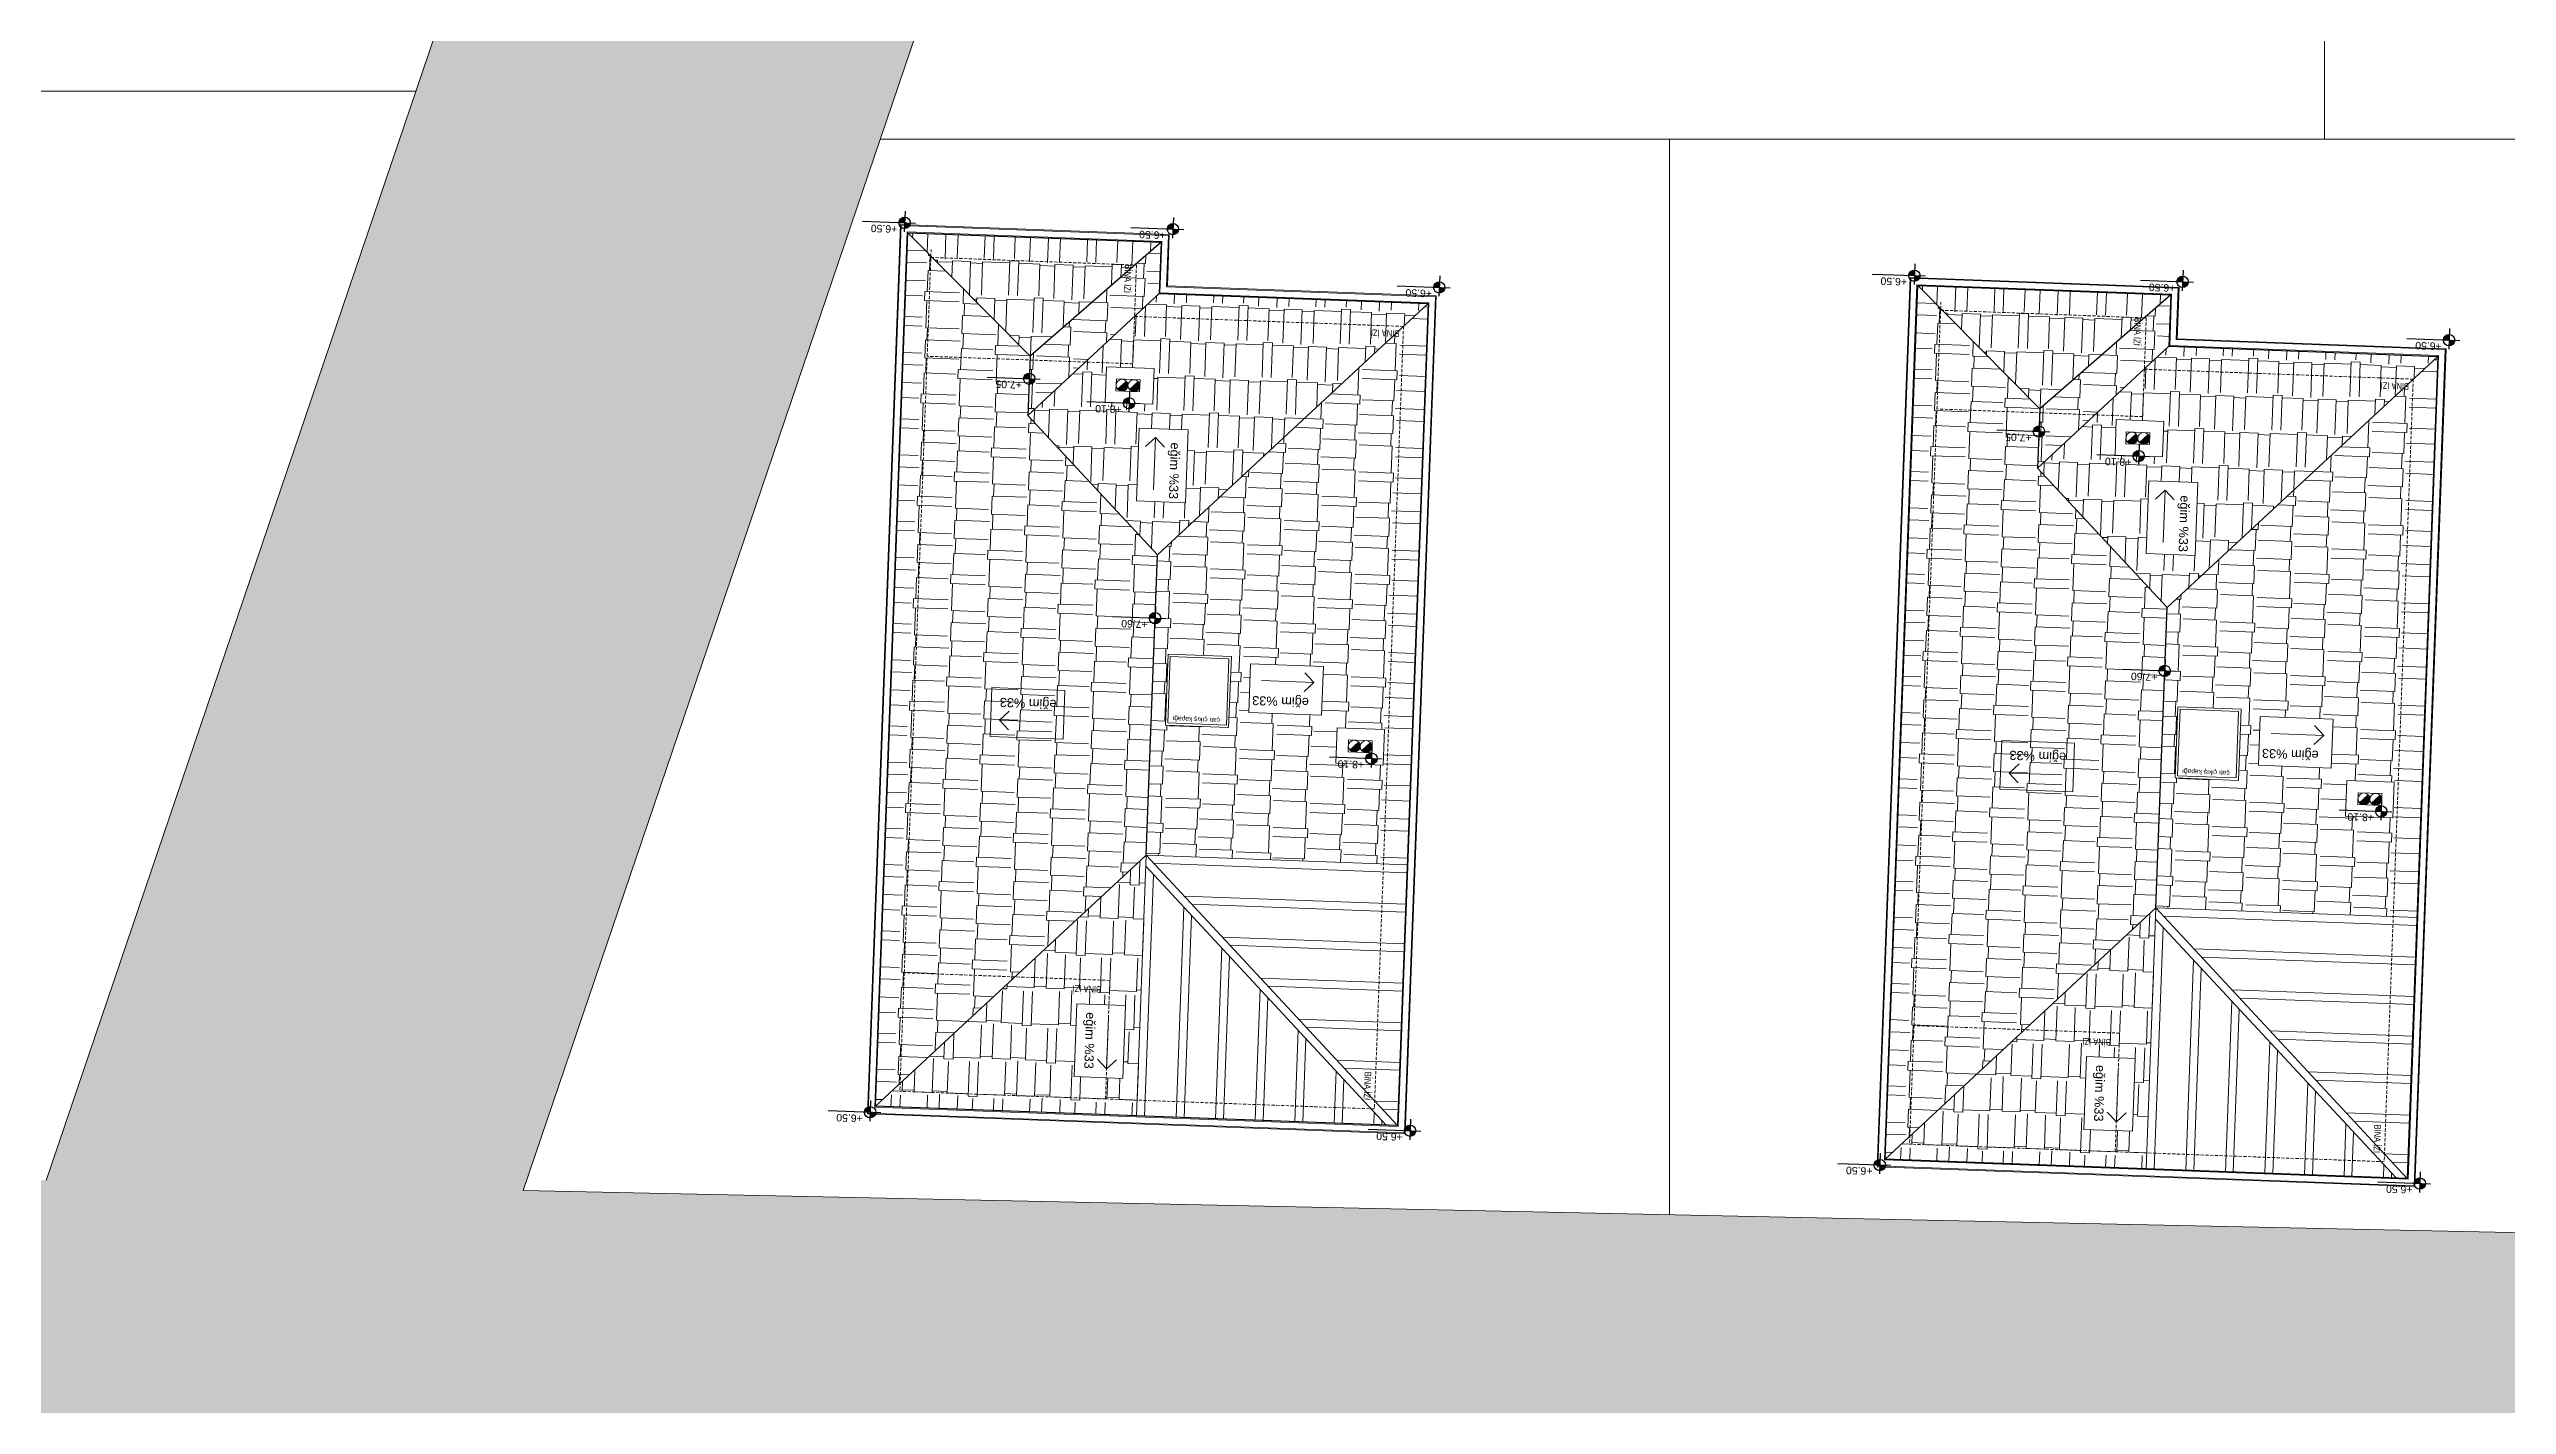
# Model space of a CAD drawing. Header units: centimetres. Extents: x 63871 to 181827, y -95930 to 42199.
# Drawn here: x 170158 to 173263, y -26004 to -24290 of the extents above; entities that cross this region are included whole.
import ezdxf
from ezdxf.enums import TextEntityAlignment as Align

# ---------------------------------------------------------------- set-up
doc = ezdxf.new("R2010")
doc.units = ezdxf.units.CM
doc.linetypes.add('11-021_500-SatisOfisi_220512$0${ Diamond }', pattern=[12, 4, -2, 2, 2, -2])
for name, color, linetype, lineweight in [('A-AREA-IDEN', 7, 'Continuous', 9), ('ARA SINIRLAR', 225, 'Continuous', 15), ('ARM_Pen_No__252', 8, 'Continuous', 18), ('Baca', 82, 'Continuous', 9), ('İz DÜŞÜMÜ', 7, '11-021_500-SatisOfisi_220512$0${ Diamond }', 18), ('OLUK', 222, 'Continuous', 15), ('TARAMA', 251, 'Continuous', 5), ('Çatı', 144, 'Continuous', 30)]:
    doc.layers.add(name, color=color, linetype=linetype, lineweight=lineweight)
doc.layers.add('KOT', color=171, linetype='Continuous')
doc.styles.add('Arial', font='Arial.ttf', dxfattribs={"height": 250})
doc.styles.add('Arial_1', font='Arial.ttf', dxfattribs={"height": 300})
doc.styles.add('MtXpl_Arial_Narrow_1', font='')
doc.styles.get('MtXpl_Arial_Narrow_1').set_extended_font_data('Arial Narrow')
pattern_1 = [(177.87319, (370543.54, 3344.263), (-98.784803, -42.082955), [22.86, -19.05, 26.67, -11.43, 34.29, -15.24]), (177.87319, (370520.624, 3343.21), (-98.784803, -42.082955), [19.05, -72.39, 15.24, -22.86]), (177.87319, (370475.11, 3349.664), (-98.784803, -42.082955), [11.43, -118.11]), (267.87319, (370543.54, 3344.263), (30.6659616, -46.8903553), [43.815, -139.065]), (267.87319, (370520.694, 3345.112), (30.6659616, -46.8903553), [42.8625, -140.0175]), (267.87319, (370501.658, 3345.82), (30.6659616, -46.8903553), [40.005, -142.875]), (267.87319, (370475.112, 3349.664), (30.6659616, -46.8903553), [43.815, -139.065]), (267.87319, (370463.69, 3350.088), (30.6659616, -46.8903553), [43.815, -139.065]), (267.87319, (370429.317, 3348.505), (30.6659616, -46.8903553), [41.91, -140.97])]
pattern_2 = [(87.87319, (370543.54, 3344.263), (-42.082955, 98.784803), [22.86, -19.05, 26.67, -11.43, 34.29, -15.24]), (87.87319, (370542.483, 3367.18), (-42.082955, 98.784803), [19.05, -72.39, 15.24, -22.86]), (87.87319, (370548.94, 3412.69), (-42.082955, 98.784803), [11.43, -118.11]), (177.87319, (370543.54, 3344.263), (-46.8903553, -30.6659616), [43.815, -139.065]), (177.87319, (370544.387, 3367.108), (-46.8903553, -30.6659616), [42.8625, -140.0175]), (177.87319, (370545.094, 3386.145), (-46.8903553, -30.6659616), [40.005, -142.875]), (177.87319, (370548.94, 3412.69), (-46.8903553, -30.6659616), [43.815, -139.065]), (177.87319, (370549.363, 3424.112), (-46.8903553, -30.6659616), [43.815, -139.065]), (177.87319, (370547.78, 3458.485), (-46.8903553, -30.6659616), [41.91, -140.97])]
pattern_3 = [(177.87319, (369267.8, 3411), (-98.784803, -42.082955), [22.86, -19.05, 26.67, -11.43, 34.29, -15.24]), (177.87319, (369244.885, 3409.945), (-98.784803, -42.082955), [19.05, -72.39, 15.24, -22.86]), (177.87319, (369199.373, 3416.4), (-98.784803, -42.082955), [11.43, -118.11]), (267.87319, (369267.8, 3411), (30.6659616, -46.8903553), [43.815, -139.065]), (267.87319, (369244.955, 3411.85), (30.6659616, -46.8903553), [42.8625, -140.0175]), (267.87319, (369225.92, 3412.555), (30.6659616, -46.8903553), [40.005, -142.875]), (267.87319, (369199.373, 3416.4), (30.6659616, -46.8903553), [43.815, -139.065]), (267.87319, (369187.95, 3416.825), (30.6659616, -46.8903553), [43.815, -139.065]), (267.87319, (369153.58, 3415.242), (30.6659616, -46.8903553), [41.91, -140.97])]
pattern_4 = [(87.87319, (369267.8, 3411), (-42.082955, 98.784803), [22.86, -19.05, 26.67, -11.43, 34.29, -15.24]), (87.87319, (369266.744, 3433.915), (-42.082955, 98.784803), [19.05, -72.39, 15.24, -22.86]), (87.87319, (369273.2, 3479.427), (-42.082955, 98.784803), [11.43, -118.11]), (177.87319, (369267.8, 3411), (-46.8903553, -30.6659616), [43.815, -139.065]), (177.87319, (369268.648, 3433.844), (-46.8903553, -30.6659616), [42.8625, -140.0175]), (177.87319, (369269.355, 3452.88), (-46.8903553, -30.6659616), [40.005, -142.875]), (177.87319, (369273.2, 3479.427), (-46.8903553, -30.6659616), [43.815, -139.065]), (177.87319, (369273.625, 3490.85), (-46.8903553, -30.6659616), [43.815, -139.065]), (177.87319, (369272.04, 3525.22), (-46.8903553, -30.6659616), [41.91, -140.97])]

# ---------------------------------------------------------------- blocks, each defined once
blk = doc.blocks.new('afadfa')
at = {"layer": 'Baca'}
h = blk.add_hatch(color=0, dxfattribs=at)
h.dxf.hatch_style = 1
h.paths.add_polyline_path([(525548.6, 4261233.8, 0.670516), (525535.8, 4261228.6, 0.199315), (525538, 4261223.2)])
h = blk.add_hatch(color=0, dxfattribs=at)
h.dxf.hatch_style = 1
h.paths.add_polyline_path([(525563.7, 4261233.8, 0.675614), (525550.8, 4261228.6, 0.202965), (525553, 4261223.2)])
for p, q in [((525538, 4261223.2), (525548.6, 4261233.8)), ((525553, 4261223.2), (525563.7, 4261233.8))]:
    blk.add_line(p, q, dxfattribs=at)
blk.add_lwpolyline([(525535.8, 4261236.1), (525565.8, 4261236), (525565.8, 4261221), (525535.8, 4261221.1)], close=True, dxfattribs=at)
for centre in [(525543.3, 4261228.6), (525558.3, 4261228.6)]:
    blk.add_circle(centre, 7.5, dxfattribs=at)

msp = doc.modelspace()

# ---------------------------------------------------------------- hatches: boundary and pattern name
at = {"layer": 'ARM_Pen_No__252'}
h = msp.add_hatch(dxfattribs=at)
h.set_pattern_fill('AR-HBONE', color=256, scale=0.51)
h.set_pattern_definition([(45, (0, -50000), (0, 73.27889), [155.448, -51.816]), (135, (36.64, -49963.36), (7e-15, 73.27889), [155.448, -51.816])])
h.paths.add_polyline_path([(175831.7, -22792.7), (175698, -25837), (170756.8, -25732.5), (171754.5, -22792.7)], flags=16)
h.paths.add_polyline_path([(172826.5, -19554.1), (175594.7, -11397.4), (175086.1, -11173.9), (170154.1, -25719.7), (167433.7, -25662.2), (167268.2, -26108.9), (178575.2, -26347.5), (178595, -25898.2), (176249, -25848.6), (176859.4, -11953.3), (176318.3, -11715.5), (176016.1, -19117.2), (175993.1, -19117.2), (175975.4, -19521.1)])
h.paths.add_polyline_path([(175975.4, -19521.1), (172826.5, -19554.1), (171829.1, -22492.9), (175844.9, -22492.9)])

# ---------------------------------------------------------------- linework, layer by layer
at = {"layer": 'ARA SINIRLAR', "color": 5}
for p, q in [((175090.1, -11175.6), (170154.1, -25719.7)), ((171754.5, -22792.7), (170756.8, -25732.5)), ((173032.7, -22792.7), (173032.7, -24403.3)), ((170621.4, -24342.9), (167922.5, -24342.9)), ((175760.9, -24403.3), (171207.9, -24403.3)), ((172205.2, -24403.3), (172205.2, -25763.1)), ((175698, -25837), (170756.8, -25732.5))]:
    msp.add_line(p, q, dxfattribs=at)

# ---------------------------------------------------------------- next in the draw order: wipeouts: each hides what was drawn before it
for points in [[(171910.6, -24601.6), (171871.3, -25660.9), (171191.8, -25635.6), (171233.5, -24511.4), (171573.3, -24524), (171570.9, -24589)], [(173186.4, -24668.3), (173147, -25727.6), (172467.5, -25702.4), (172509.3, -24578.1), (172849, -24590.8), (172846.6, -24655.7)]]:
    msp.add_wipeout(points).dxf.layer = 'OLUK'

# ---------------------------------------------------------------- next in the draw order: hatches: boundary and pattern name
at = {"layer": 'KOT'}
h = msp.add_hatch(color=256, dxfattribs=at)
h.dxf.hatch_style = 1
h.paths.add_polyline_path([(171231.7, -24509, 0.009987), (171231.7, -24509.3), (171238.9, -24509.5), (171239.1, -24502.1, 0.414214)])
h = msp.add_hatch(color=256, dxfattribs=at)
h.dxf.hatch_style = 1
h.paths.add_polyline_path([(171238.6, -24516, 0.402561), (171246, -24509.4), (171238.9, -24509.1)])
h = msp.add_hatch(color=256, dxfattribs=at)
h.dxf.hatch_style = 1
h.paths.add_polyline_path([(171570.7, -24516.8, 0.009987), (171570.7, -24517.1), (171577.9, -24517.4), (171578.2, -24510, 0.414214)])
h = msp.add_hatch(color=256, dxfattribs=at)
h.dxf.hatch_style = 1
h.paths.add_polyline_path([(171577.7, -24523.9, 0.402561), (171585.1, -24517.2), (171577.9, -24517)])
h = msp.add_hatch(color=256, dxfattribs=at)
h.dxf.hatch_style = 1
h.paths.add_polyline_path([(171907.3, -24590.5, 0.009987), (171907.3, -24590.8), (171914.4, -24591.1), (171914.7, -24583.6, 0.414214)])
h = msp.add_hatch(color=256, dxfattribs=at)
h.dxf.hatch_style = 1
h.paths.add_polyline_path([(171914.2, -24597.5, 0.402561), (171921.6, -24590.9), (171914.4, -24590.6)])
h = msp.add_hatch(color=256, dxfattribs=at)
h.dxf.hatch_style = 1
h.paths.add_polyline_path([(172507.4, -24575.7, 0.009987), (172507.4, -24576), (172514.6, -24576.3), (172514.9, -24568.8, 0.414214)])
h = msp.add_hatch(color=256, dxfattribs=at)
h.dxf.hatch_style = 1
h.paths.add_polyline_path([(172514.4, -24582.7, 0.402561), (172521.8, -24576.1), (172514.6, -24575.9)])
h = msp.add_hatch(color=256, dxfattribs=at)
h.dxf.hatch_style = 1
h.paths.add_polyline_path([(172846.5, -24583.6, 0.009987), (172846.5, -24583.9), (172853.6, -24584.1), (172853.9, -24576.7, 0.414214)])
h = msp.add_hatch(color=256, dxfattribs=at)
h.dxf.hatch_style = 1
h.paths.add_polyline_path([(172853.4, -24590.6, 0.402561), (172860.8, -24584), (172853.6, -24583.7)])
h = msp.add_hatch(color=256, dxfattribs=at)
h.dxf.hatch_style = 1
h.paths.add_polyline_path([(173183, -24657.2, 0.009987), (173183, -24657.5), (173190.2, -24657.8), (173190.4, -24650.4, 0.414214)])
h = msp.add_hatch(color=256, dxfattribs=at)
h.dxf.hatch_style = 1
h.paths.add_polyline_path([(173189.9, -24664.3, 0.402561), (173197.3, -24657.6), (173190.2, -24657.4)])
h = msp.add_hatch(color=256, dxfattribs=at)
h.dxf.hatch_style = 1
h.paths.add_polyline_path([(171389.2, -24706.1, 0.009987), (171389.2, -24706.3), (171396.4, -24706.6), (171396.7, -24699.2, 0.414214)])
h = msp.add_hatch(color=256, dxfattribs=at)
h.dxf.hatch_style = 1
h.paths.add_polyline_path([(171396.1, -24713.1, 0.402561), (171403.6, -24706.5), (171396.4, -24706.2)])
h = msp.add_hatch(color=256, dxfattribs=at)
h.dxf.hatch_style = 1
h.paths.add_polyline_path([(171515.2, -24737, 0.009987), (171515.2, -24737.3), (171522.4, -24737.6), (171522.7, -24730.1, 0.414214)])
h = msp.add_hatch(color=256, dxfattribs=at)
h.dxf.hatch_style = 1
h.paths.add_polyline_path([(171522.1, -24744, 0.402561), (171529.6, -24737.4), (171522.4, -24737.1)])
h = msp.add_hatch(color=256, dxfattribs=at)
h.dxf.hatch_style = 1
h.paths.add_polyline_path([(172665, -24772.8, 0.009987), (172665, -24773.1), (172672.1, -24773.3), (172672.4, -24765.9, 0.414214)])
h = msp.add_hatch(color=256, dxfattribs=at)
h.dxf.hatch_style = 1
h.paths.add_polyline_path([(172671.9, -24779.8, 0.402561), (172679.3, -24773.2), (172672.1, -24772.9)])
h = msp.add_hatch(color=256, dxfattribs=at)
h.dxf.hatch_style = 1
h.paths.add_polyline_path([(172791, -24803.7, 0.009987), (172791, -24804), (172798.1, -24804.3), (172798.4, -24796.8, 0.414214)])
h = msp.add_hatch(color=256, dxfattribs=at)
h.dxf.hatch_style = 1
h.paths.add_polyline_path([(172797.9, -24810.8, 0.402561), (172805.3, -24804.1), (172798.1, -24803.9)])
h = msp.add_hatch(color=256, dxfattribs=at)
h.dxf.hatch_style = 1
h.paths.add_polyline_path([(171548.1, -25008.7, 0.009987), (171548.1, -25009), (171555.3, -25009.3), (171555.5, -25001.8, 0.414214)])
h = msp.add_hatch(color=256, dxfattribs=at)
h.dxf.hatch_style = 1
h.paths.add_polyline_path([(171555, -25015.7, 0.402561), (171562.4, -25009.1), (171555.3, -25008.8)])
h = msp.add_hatch(color=256, dxfattribs=at)
h.dxf.hatch_style = 1
h.paths.add_polyline_path([(172823.9, -25075.4, 0.009987), (172823.8, -25075.7), (172831, -25076), (172831.3, -25068.5, 0.414214)])
h = msp.add_hatch(color=256, dxfattribs=at)
h.dxf.hatch_style = 1
h.paths.add_polyline_path([(172830.8, -25082.4, 0.402561), (172838.2, -25075.8), (172831, -25075.6)])
h = msp.add_hatch(color=256, dxfattribs=at)
h.dxf.hatch_style = 1
h.paths.add_polyline_path([(171821.6, -25186.3, 0.009987), (171821.5, -25186.5), (171828.7, -25186.8), (171829, -25179.4, 0.414214)])
h = msp.add_hatch(color=256, dxfattribs=at)
h.dxf.hatch_style = 1
h.paths.add_polyline_path([(171828.5, -25193.3, 0.402561), (171835.9, -25186.7), (171828.7, -25186.4)])
h = msp.add_hatch(color=256, dxfattribs=at)
h.dxf.hatch_style = 1
h.paths.add_polyline_path([(173097.3, -25253, 0.009987), (173097.3, -25253.3), (173104.4, -25253.6), (173104.7, -25246.1, 0.414214)])
h = msp.add_hatch(color=256, dxfattribs=at)
h.dxf.hatch_style = 1
h.paths.add_polyline_path([(173104.2, -25260, 0.402561), (173111.6, -25253.4), (173104.5, -25253.1)])
h = msp.add_hatch(color=256, dxfattribs=at)
h.dxf.hatch_style = 1
h.paths.add_polyline_path([(171188.1, -25633.3, 0.009987), (171188.1, -25633.6), (171195.3, -25633.9), (171195.5, -25626.4, 0.414214)])
h = msp.add_hatch(color=256, dxfattribs=at)
h.dxf.hatch_style = 1
h.paths.add_polyline_path([(171195, -25640.3, 0.402561), (171202.4, -25633.7), (171195.3, -25633.4)])
h = msp.add_hatch(color=256, dxfattribs=at)
h.dxf.hatch_style = 1
h.paths.add_polyline_path([(171870.4, -25656.8, 0.009987), (171870.4, -25657.1), (171877.5, -25657.3), (171877.8, -25649.9, 0.414214)])
h = msp.add_hatch(color=256, dxfattribs=at)
h.dxf.hatch_style = 1
h.paths.add_polyline_path([(171877.3, -25663.8, 0.402561), (171884.7, -25657.2), (171877.5, -25656.9)])
h = msp.add_hatch(color=256, dxfattribs=at)
h.dxf.hatch_style = 1
h.paths.add_polyline_path([(172463.8, -25700.1, 0.009987), (172463.8, -25700.3), (172471, -25700.6), (172471.3, -25693.2, 0.414214)])
h = msp.add_hatch(color=256, dxfattribs=at)
h.dxf.hatch_style = 1
h.paths.add_polyline_path([(172470.8, -25707.1, 0.402561), (172478.2, -25700.5), (172471, -25700.2)])
h = msp.add_hatch(color=256, dxfattribs=at)
h.dxf.hatch_style = 1
h.paths.add_polyline_path([(173146.1, -25723.5, 0.009987), (173146.1, -25723.8), (173153.3, -25724.1), (173153.5, -25716.6, 0.414214)])
h = msp.add_hatch(color=256, dxfattribs=at)
h.dxf.hatch_style = 1
h.paths.add_polyline_path([(173153, -25730.5, 0.402561), (173160.4, -25723.9), (173153.3, -25723.6)])
at = {"layer": 'Çatı', "lineweight": 15}
h = msp.add_hatch(dxfattribs=at)
h.set_pattern_fill('AR-RSHKE', color=251, scale=0.15, angle=267.8732)
h.set_pattern_definition([(267.87319, (369267.8, 3411), (42.082955, -98.784803), [22.86, -19.05, 26.67, -11.43, 34.29, -15.24]), (267.87319, (369268.855, 3388.085), (42.082955, -98.784803), [19.05, -72.39, 15.24, -22.86]), (267.87319, (369262.4, 3342.573), (42.082955, -98.784803), [11.43, -118.11]), (357.87319, (369267.8, 3411), (46.8903553, 30.6659616), [43.815, -139.065]), (357.87319, (369266.95, 3388.156), (46.8903553, 30.6659616), [42.8625, -140.0175]), (357.87319, (369266.244, 3369.12), (46.8903553, 30.6659616), [40.005, -142.875]), (357.87319, (369262.4, 3342.573), (46.8903553, 30.6659616), [43.815, -139.065]), (357.87319, (369261.975, 3331.15), (46.8903553, 30.6659616), [43.815, -139.065]), (357.87319, (369263.558, 3296.78), (46.8903553, 30.6659616), [41.91, -140.97])])
h.paths.add_polyline_path([(171558.3, -24928.7), (171394.7, -24752.6), (171394.7, -24752.6), (171397.5, -24677.6), (171243.1, -24521.8), (171202.1, -25626), (171544.2, -25308.5)])
h = msp.add_hatch(dxfattribs=at)
h.set_pattern_fill('AR-RSHKE', color=251, scale=0.15, angle=177.8732)
h.set_pattern_definition(pattern_3)
h.paths.add_polyline_path([(171562.9, -24533.6), (171243.1, -24521.8), (171397.5, -24677.6)])
h.paths.add_polyline_path([(171514.7, -24559.1), (171513.2, -24600.1), (171528.4, -24600.7), (171529.9, -24559.7)], flags=24)
h = msp.add_hatch(dxfattribs=at)
h.set_pattern_fill('AR-RSHKE', color=251, scale=0.15, angle=447.8732)
h.set_pattern_definition(pattern_4)
h.paths.add_polyline_path([(171397.5, -24677.6), (171394.7, -24752.6), (171560.5, -24598.6), (171562.9, -24533.6)])
h.paths.add_polyline_path([(171514.7, -24559.1), (171513.2, -24600.1), (171528.4, -24600.7), (171529.9, -24559.7)], flags=25)
h = msp.add_hatch(dxfattribs=at)
h.set_pattern_fill('AR-RSHKE', color=251, scale=0.15, angle=267.8732)
h.set_pattern_definition([(267.87319, (370543.54, 3344.263), (42.082955, -98.784803), [22.86, -19.05, 26.67, -11.43, 34.29, -15.24]), (267.87319, (370544.594, 3321.35), (42.082955, -98.784803), [19.05, -72.39, 15.24, -22.86]), (267.87319, (370538.14, 3275.837), (42.082955, -98.784803), [11.43, -118.11]), (357.87319, (370543.54, 3344.263), (46.8903553, 30.6659616), [43.815, -139.065]), (357.87319, (370542.69, 3321.42), (46.8903553, 30.6659616), [42.8625, -140.0175]), (357.87319, (370541.983, 3302.382), (46.8903553, 30.6659616), [40.005, -142.875]), (357.87319, (370538.138, 3275.837), (46.8903553, 30.6659616), [43.815, -139.065]), (357.87319, (370537.714, 3264.415), (46.8903553, 30.6659616), [43.815, -139.065]), (357.87319, (370539.297, 3230.042), (46.8903553, 30.6659616), [41.91, -140.97])])
h.paths.add_polyline_path([(172834, -24995.5), (172670.4, -24819.3), (172670.4, -24819.3), (172673.2, -24744.3), (172518.9, -24588.5), (172477.9, -25692.7), (172819.9, -25375.2)])
h = msp.add_hatch(dxfattribs=at)
h.set_pattern_fill('AR-RSHKE', color=251, scale=0.15, angle=177.8732)
h.set_pattern_definition(pattern_1)
h.paths.add_polyline_path([(172838.7, -24600.4), (172518.9, -24588.5), (172673.2, -24744.3)])
h.paths.add_polyline_path([(172790.5, -24625.8), (172788.9, -24666.9), (172804.1, -24667.4), (172805.7, -24626.4)], flags=24)
h = msp.add_hatch(dxfattribs=at)
h.set_pattern_fill('AR-RSHKE', color=251, scale=0.15, angle=177.8732)
h.set_pattern_definition(pattern_3)
h.paths.add_polyline_path([(171394.7, -24752.6), (171558.3, -24928.7), (171900.3, -24611.2), (171560.5, -24598.6)])
h.paths.add_polyline_path([(171492.4, -24736.2), (171494.1, -24691.2), (171554, -24693.4), (171552.4, -24738.4)], flags=16)
h.paths.add_polyline_path([(171505.9, -24721.6), (171506.5, -24706.6), (171536.4, -24707.8), (171535.9, -24722.8)], flags=0)
h.paths.add_polyline_path([(171506.2, -24714.2, -1), (171521.2, -24714.7, -1), (171536.2, -24715.3, -1), (171521.2, -24714.7, -1)], flags=0)
h.paths.add_polyline_path([(171535.2, -24768.6), (171597, -24770.9), (171593.6, -24863), (171531.8, -24860.7)], flags=16)
h.paths.add_polyline_path([(171569.1, -24783.7), (171566.3, -24861), (171590, -24861.9), (171592.9, -24784.6)], flags=8)
h.paths.add_polyline_path([(171866.7, -24642.8), (171825.6, -24641.2), (171825.1, -24656.4), (171866.1, -24658)], flags=25)
h = msp.add_hatch(dxfattribs=at)
h.set_pattern_fill('AR-RSHKE', color=251, scale=0.15, angle=447.8732)
h.set_pattern_definition(pattern_4)
h.paths.add_polyline_path([(171544.2, -25308.5), (171873.9, -25320.7), (171900.3, -24611.2), (171558.3, -24928.7)])
h.paths.add_polyline_path([(171768, -25069.9), (171765.7, -25131.6), (171673.6, -25128.2), (171675.9, -25066.5)], flags=16)
h.paths.add_polyline_path([(171651.7, -25057.3), (171648.3, -25147.2), (171568.4, -25144.3), (171571.7, -25054.3)], flags=16)
h.paths.add_polyline_path([(171648.6, -25060.2), (171645.4, -25144.1), (171571.5, -25141.4), (171574.6, -25057.4)], flags=0)
h.paths.add_polyline_path([(171785.3, -25147.4), (171845.3, -25149.6), (171843.6, -25194.6), (171783.6, -25192.3)], flags=16)
h.paths.add_polyline_path([(171799.7, -25162.9), (171829.7, -25164), (171829.1, -25179.1), (171799.2, -25177.9)], flags=0)
h.paths.add_polyline_path([(171814.4, -25171, -1), (171829.4, -25171.5, -1), (171814.4, -25171, -1), (171799.5, -25170.4, -1)], flags=0)
h.paths.add_polyline_path([(171752.9, -25103.8), (171675.6, -25100.9), (171674.7, -25124.6), (171752, -25127.5)], flags=8)
h.paths.add_polyline_path([(171639.5, -25131.8), (171575.6, -25129.4), (171575.2, -25141), (171639.1, -25143.3)], flags=8)
h = msp.add_hatch(dxfattribs=at)
h.set_pattern_fill('AR-RSHKE', color=251, scale=0.15, angle=447.8732)
h.set_pattern_definition(pattern_2)
h.paths.add_polyline_path([(172673.2, -24744.3), (172670.4, -24819.3), (172836.2, -24665.3), (172838.7, -24600.4)])
h.paths.add_polyline_path([(172790.5, -24625.8), (172788.9, -24666.9), (172804.1, -24667.4), (172805.7, -24626.4)], flags=25)
h = msp.add_hatch(dxfattribs=at)
h.set_pattern_fill('AR-RSHKE', color=251, scale=0.15, angle=177.8732)
h.set_pattern_definition(pattern_1)
h.paths.add_polyline_path([(172670.4, -24819.3), (172834, -24995.5), (173176, -24678), (172836.2, -24665.3)])
h.paths.add_polyline_path([(172768.2, -24802.9), (172769.8, -24757.9), (172829.8, -24760.2), (172828.1, -24805.1)], flags=16)
h.paths.add_polyline_path([(172781.6, -24788.4), (172782.2, -24773.3), (172812.2, -24774.5), (172811.6, -24789.6)], flags=0)
h.paths.add_polyline_path([(172781.9, -24780.9, -1), (172796.9, -24781.5, -1), (172811.9, -24782, -1), (172796.9, -24781.5, -1)], flags=0)
h.paths.add_polyline_path([(172811, -24835.3), (172872.7, -24837.6), (172869.3, -24929.7), (172807.6, -24927.4)], flags=16)
h.paths.add_polyline_path([(172844.9, -24850.4), (172842, -24927.7), (172865.7, -24928.6), (172868.6, -24851.3)], flags=8)
h.paths.add_polyline_path([(173142.4, -24709.5), (173101.4, -24707.9), (173100.8, -24723.2), (173141.9, -24724.7)], flags=25)
h = msp.add_hatch(dxfattribs=at)
h.set_pattern_fill('AR-RSHKE', color=251, scale=0.15, angle=447.8732)
h.set_pattern_definition(pattern_2)
h.paths.add_polyline_path([(172819.9, -25375.2), (173149.7, -25387.5), (173176, -24678), (172834, -24995.5)])
h.paths.add_polyline_path([(173043.7, -25136.6), (173041.4, -25198.4), (172949.3, -25194.9), (172951.6, -25133.2)], flags=16)
h.paths.add_polyline_path([(172927.4, -25124), (172924.1, -25214), (172844.1, -25211), (172847.5, -25121.1)], flags=16)
h.paths.add_polyline_path([(172924.3, -25126.9), (172921.2, -25210.9), (172847.2, -25208.1), (172850.4, -25124.2)], flags=0)
h.paths.add_polyline_path([(173061, -25214.1), (173121, -25216.4), (173119.3, -25261.3), (173059.4, -25259.1)], flags=16)
h.paths.add_polyline_path([(173075.5, -25229.6), (173105.4, -25230.8), (173104.9, -25245.8), (173074.9, -25244.6)], flags=0)
h.paths.add_polyline_path([(173090.2, -25237.7, -1), (173105.2, -25238.3, -1), (173090.2, -25237.7, -1), (173075.2, -25237.2, -1)], flags=0)
h.paths.add_polyline_path([(173028.6, -25170.5), (172951.3, -25167.6), (172950.4, -25191.4), (173027.7, -25194.2)], flags=8)
h.paths.add_polyline_path([(172915.2, -25198.5), (172851.3, -25196.1), (172850.9, -25207.7), (172914.8, -25210.1)], flags=8)
h = msp.add_hatch(dxfattribs=at)
h.set_pattern_fill('AR-RSHKE', color=251, scale=0.15, angle=357.8732)
h.set_pattern_definition([(357.87319, (369267.8, 3411), (98.784803, 42.082955), [22.86, -19.05, 26.67, -11.43, 34.29, -15.24]), (357.87319, (369290.715, 3412.055), (98.784803, 42.082955), [19.05, -72.39, 15.24, -22.86]), (357.87319, (369336.226, 3405.6), (98.784803, 42.082955), [11.43, -118.11]), (87.87319, (369267.8, 3411), (-30.6659616, 46.8903553), [43.815, -139.065]), (87.87319, (369290.644, 3410.152), (-30.6659616, 46.8903553), [42.8625, -140.0175]), (87.87319, (369309.68, 3409.445), (-30.6659616, 46.8903553), [40.005, -142.875]), (87.87319, (369336.226, 3405.6), (-30.6659616, 46.8903553), [43.815, -139.065]), (87.87319, (369347.65, 3405.175), (-30.6659616, 46.8903553), [43.815, -139.065]), (87.87319, (369382.02, 3406.758), (-30.6659616, 46.8903553), [41.91, -140.97])])
h.paths.add_polyline_path([(171544.2, -25308.5), (171202.1, -25626), (171531.9, -25638.3)])
h.paths.add_polyline_path([(171518, -25498.7), (171514.6, -25590.8), (171452.9, -25588.5), (171456.3, -25496.4)], flags=16)
h.paths.add_polyline_path([(171462.3, -25503.8), (171459.4, -25581.1), (171483.1, -25582), (171486, -25504.7)], flags=8)
h.paths.add_polyline_path([(171489.9, -25471.9), (171448.9, -25470.3), (171448.3, -25485.5), (171489.3, -25487.1)], flags=24)
h = msp.add_hatch(dxfattribs=at)
h.set_pattern_fill('AR-RSHKE', color=251, scale=0.15, angle=357.8732)
h.set_pattern_definition([(357.87319, (370543.54, 3344.263), (98.784803, 42.082955), [22.86, -19.05, 26.67, -11.43, 34.29, -15.24]), (357.87319, (370566.454, 3345.32), (98.784803, 42.082955), [19.05, -72.39, 15.24, -22.86]), (357.87319, (370611.965, 3338.863), (98.784803, 42.082955), [11.43, -118.11]), (87.87319, (370543.54, 3344.263), (-30.6659616, 46.8903553), [43.815, -139.065]), (87.87319, (370566.383, 3343.415), (-30.6659616, 46.8903553), [42.8625, -140.0175]), (87.87319, (370585.42, 3342.708), (-30.6659616, 46.8903553), [40.005, -142.875]), (87.87319, (370611.965, 3338.863), (-30.6659616, 46.8903553), [43.815, -139.065]), (87.87319, (370623.387, 3338.44), (-30.6659616, 46.8903553), [43.815, -139.065]), (87.87319, (370657.76, 3340.02), (-30.6659616, 46.8903553), [41.91, -140.97])])
h.paths.add_polyline_path([(172819.9, -25375.2), (172477.9, -25692.7), (172807.6, -25705)])
h.paths.add_polyline_path([(172793.8, -25565.5), (172790.3, -25657.6), (172728.6, -25655.3), (172732, -25563.2)], flags=16)
h.paths.add_polyline_path([(172738, -25570.6), (172735.1, -25647.9), (172758.9, -25648.7), (172761.7, -25571.5)], flags=8)
h.paths.add_polyline_path([(172765.6, -25538.6), (172724.6, -25537.1), (172724, -25552.3), (172765.1, -25553.8)], flags=24)

# ---------------------------------------------------------------- next in the draw order: linework, layer by layer
at = {"layer": 'A-AREA-IDEN'}
for p, q in [((171555.7, -24780.5), (171543.4, -24791.9)), ((171553.3, -24846.7), (171555.7, -24780.5)), ((171555.7, -24780.5), (171567.2, -24792.8)), ((172831.5, -24847.2), (172819.1, -24858.6)), ((172829, -24913.5), (172831.5, -24847.2)), ((172831.5, -24847.2), (172842.9, -24859.5)), ((171689.8, -25087.9), (171756.1, -25090.4)), ((171756.1, -25090.4), (171744.6, -25078)), ((171756.1, -25090.4), (171743.8, -25101.8)), ((171358.8, -25138), (171371.1, -25126.6)), ((171425.1, -25140.5), (171358.8, -25138)), ((171358.8, -25138), (171370.3, -25150.3)), ((173031.8, -25157.1), (173020.4, -25144.8)), ((172965.6, -25154.6), (173031.8, -25157.1)), ((173031.8, -25157.1), (173019.5, -25168.5)), ((172634.6, -25204.8), (172646.9, -25193.3)), ((172700.8, -25207.2), (172634.6, -25204.8)), ((172634.6, -25204.8), (172646, -25217.1)), ((171496.6, -25512.7), (171494.1, -25578.9)), ((171494.1, -25578.9), (171482.7, -25566.6)), ((171494.1, -25578.9), (171506.4, -25567.5)), ((172772.3, -25579.4), (172769.9, -25645.7)), ((172769.9, -25645.7), (172758.4, -25633.4)), ((172769.9, -25645.7), (172782.2, -25634.2))]:
    msp.add_line(p, q, dxfattribs=at)
for points in [[(171531.8, -24860.7), (171535.2, -24768.6), (171597, -24770.9), (171593.6, -24863)], [(172807.6, -24927.4), (172811, -24835.3), (172872.7, -24837.6), (172869.3, -24929.7)], [(171648.3, -25147.2), (171568.4, -25144.3), (171571.7, -25054.3), (171651.7, -25057.3)], [(171645.4, -25144.1), (171571.5, -25141.4), (171574.6, -25057.4), (171648.6, -25060.2)], [(171675.9, -25066.5), (171768, -25069.9), (171765.7, -25131.6), (171673.6, -25128.2)], [(171439, -25161.9), (171346.9, -25158.5), (171349.2, -25096.8), (171441.3, -25100.2)], [(172924.1, -25214), (172844.1, -25211), (172847.5, -25121.1), (172927.4, -25124)], [(172921.2, -25210.9), (172847.2, -25208.1), (172850.4, -25124.2), (172924.3, -25126.9)], [(172951.6, -25133.2), (173043.7, -25136.6), (173041.4, -25198.4), (172949.3, -25194.9)], [(172714.8, -25228.7), (172622.7, -25225.2), (172625, -25163.5), (172717.1, -25166.9)], [(171518, -25498.7), (171514.6, -25590.8), (171452.9, -25588.5), (171456.3, -25496.4)], [(172793.8, -25565.5), (172790.3, -25657.6), (172728.6, -25655.3), (172732, -25563.2)]]:
    msp.add_lwpolyline(points, close=True, dxfattribs=at)
at = {"layer": 'Baca'}
for points in [[(171554, -24693.4), (171494.1, -24691.2), (171492.4, -24736.2), (171552.4, -24738.4)], [(172829.8, -24760.2), (172769.8, -24757.9), (172768.2, -24802.9), (172828.1, -24805.1)], [(171845.3, -25149.6), (171785.3, -25147.4), (171783.6, -25192.3), (171843.6, -25194.6)], [(173121, -25216.4), (173061, -25214.1), (173059.4, -25259.1), (173119.3, -25261.3)]]:
    msp.add_lwpolyline(points, close=True, dxfattribs=at)
at = {"layer": 'İz DÜŞÜMÜ'}
for p, q in [((171238.4, -25457.2), (171232.9, -25607.1)), ((172514.2, -25524), (172508.6, -25673.9)), ((171492.7, -25616.8), (171232.9, -25607.1)), ((172768.4, -25683.5), (172508.6, -25673.9))]:
    msp.add_line(p, q, dxfattribs=at)
for points in [[(171529.4, -24627.5), (171527.2, -24687.4), (171267.4, -24677.8), (171272, -24552.9), (171531.8, -24562.5), (171529.4, -24627.5), (171869.2, -24640.1), (171832.4, -25629.4), (171492.7, -25616.8), (171498.2, -25466.9), (171238.4, -25457.2), (171272.4, -24542.9)], [(172805.2, -24694.2), (172802.9, -24754.2), (172543.1, -24744.5), (172547.7, -24619.6), (172807.6, -24629.3), (172805.2, -24694.2), (173144.9, -24706.8), (173108.2, -25696.1), (172768.4, -25683.5), (172774, -25533.6), (172514.2, -25524), (172548.1, -24609.6)]]:
    msp.add_lwpolyline(points, dxfattribs=at)
at = {"layer": 'KOT'}
for p, q in [((171239.4, -24494.5), (171238.5, -24520.5)), ((171252.5, -24510), (171185.7, -24507.6)), ((171591.5, -24517.9), (171524.8, -24515.4)), ((171578.5, -24502.3), (171577.5, -24528.4)), ((172515.2, -24561.2), (172514.2, -24587.2)), ((171928.1, -24591.6), (171861.3, -24589.1)), ((171915, -24576), (171914, -24602)), ((172528.2, -24576.8), (172461.5, -24574.3)), ((172867.3, -24584.6), (172800.5, -24582.2)), ((172854.2, -24569.1), (172853.2, -24595.1)), ((173190.7, -24642.7), (173189.8, -24668.8)), ((173203.8, -24658.3), (173137, -24655.8)), ((171410, -24707.1), (171343.2, -24704.6)), ((171396.9, -24691.5), (171396, -24717.6)), ((171536, -24738.1), (171469.3, -24735.6)), ((171522.9, -24722.5), (171522, -24748.5)), ((172685.8, -24773.8), (172619, -24771.4)), ((172672.7, -24758.3), (172671.7, -24784.3)), ((172811.8, -24804.8), (172745, -24802.3)), ((172798.7, -24789.2), (172797.7, -24815.3)), ((171555.8, -24994.2), (171554.9, -25020.2)), ((171568.9, -25009.8), (171502.1, -25007.3)), ((172844.6, -25076.5), (172777.9, -25074)), ((172831.6, -25060.9), (172830.6, -25087)), ((171829.3, -25171.7), (171828.3, -25197.8)), ((171842.3, -25187.3), (171775.6, -25184.8)), ((173105, -25238.5), (173104, -25264.5)), ((173118.1, -25254.1), (173051.3, -25251.6)), ((171208.9, -25634.4), (171142.1, -25631.9)), ((171195.8, -25618.8), (171194.9, -25644.8)), ((171878.1, -25642.3), (171877.1, -25668.3)), ((171891.2, -25657.8), (171824.4, -25655.4)), ((172484.6, -25701.1), (172417.9, -25698.6)), ((172471.6, -25685.5), (172470.6, -25711.6)), ((173153.8, -25709), (173152.9, -25735)), ((173166.9, -25724.6), (173100.1, -25722.1))]:
    msp.add_line(p, q, dxfattribs=at)
for centre in [(171238.9, -24509.2), (171577.9, -24517.1), (171914.4, -24590.8), (172514.6, -24576), (172853.6, -24583.8), (173190.2, -24657.5), (171396.4, -24706.3), (171522.4, -24737.3), (172672.1, -24773.1), (172798.1, -24804), (171555.3, -25009), (172831, -25075.7), (171828.7, -25186.5), (173104.5, -25253.3), (171195.3, -25633.6), (171877.5, -25657), (172471, -25700.3), (173153.3, -25723.8)]:
    msp.add_circle(centre, 7.17, dxfattribs=at)
at = {"layer": 'OLUK'}
for points in [[(171573.3, -24524), (171570.9, -24589), (171910.6, -24601.6), (171871.3, -25660.9), (171191.8, -25635.6), (171233.5, -24511.4)], [(171572.2, -24525), (171569.8, -24589.9), (171909.6, -24602.6), (171870.3, -25659.8), (171192.8, -25634.7), (171234.5, -24512.4)], [(171564, -24532.7), (171561.5, -24597.6), (171901.3, -24610.3), (171862.6, -25651.5), (171201.1, -25627), (171242.2, -24520.7)], [(172849, -24590.8), (172846.6, -24655.7), (173186.4, -24668.3), (173147, -25727.6), (172467.5, -25702.4), (172509.3, -24578.1)], [(172848, -24591.7), (172845.6, -24656.7), (173185.3, -24669.3), (173146.1, -25726.6), (172468.5, -25701.4), (172510.2, -24579.2)], [(172839.7, -24599.4), (172837.3, -24664.4), (173177, -24677), (173138.4, -25718.3), (172476.8, -25693.7), (172517.9, -24587.5)]]:
    msp.add_lwpolyline(points, close=True, dxfattribs=at)
at = {"layer": 'TARAMA'}
for p, q in [((171544.2, -25308.5), (171531.9, -25638.3)), ((171553.2, -25333), (171541.9, -25638.6)), ((171847.5, -25650), (171543.6, -25322.6)), ((171544.2, -25308.5), (171861.7, -25650.5)), ((171544.2, -25308.5), (171873.9, -25320.7)), ((171553.8, -25318.8), (171873.6, -25330.7)), ((171592.3, -25360.3), (171872.1, -25370.7)), ((171591.7, -25374.4), (171581.9, -25640.1)), ((171601.4, -25384.8), (171591.9, -25640.5)), ((171601.9, -25370.7), (171871.7, -25380.7)), ((172819.9, -25375.2), (172807.6, -25705)), ((172829, -25399.7), (172817.6, -25705.4)), ((173123.3, -25716.7), (172819.4, -25389.4)), ((172819.9, -25375.2), (173137.4, -25717.2)), ((172819.9, -25375.2), (173149.7, -25387.5)), ((172829.5, -25385.6), (173149.3, -25397.5)), ((171639.8, -25426.3), (171631.8, -25642)), ((171640.4, -25412.1), (171870.2, -25420.7)), ((171650, -25422.5), (171869.8, -25430.7)), ((172868, -25427), (173147.8, -25437.4)), ((171649.5, -25436.6), (171641.8, -25642.3)), ((172867.5, -25441.2), (172857.6, -25706.8)), ((172877.1, -25451.5), (172867.6, -25707.2)), ((172877.6, -25437.4), (173147.4, -25447.4)), ((171688, -25478.1), (171681.8, -25643.8)), ((171688.5, -25463.9), (171868.4, -25470.6)), ((171697.6, -25488.4), (171691.8, -25644.2)), ((171698.1, -25474.3), (171868, -25480.6)), ((172915.6, -25493), (172907.6, -25708.7)), ((172916.1, -25478.9), (173146, -25487.4)), ((172925.7, -25489.2), (173145.6, -25497.4)), ((171736.6, -25515.8), (171866.5, -25520.6)), ((172925.2, -25503.4), (172917.6, -25709.1)), ((171736.1, -25529.9), (171731.8, -25645.7)), ((171745.7, -25540.3), (171741.8, -25646)), ((171746.2, -25526.1), (171866.1, -25530.6)), ((172963.7, -25544.8), (172957.5, -25710.6)), ((172964.2, -25530.7), (173144.1, -25537.4)), ((172973.3, -25555.2), (172967.5, -25710.9)), ((172973.8, -25541), (173143.7, -25547.4)), ((171784.2, -25581.7), (171781.7, -25647.5)), ((171784.7, -25567.6), (171864.6, -25570.6)), ((171794.3, -25578), (171864.3, -25580.5)), ((173012.3, -25582.5), (173142.2, -25587.3)), ((171793.8, -25592.1), (171791.7, -25647.9)), ((173011.8, -25596.6), (173007.5, -25712.4)), ((173021.4, -25607), (173017.5, -25712.8)), ((173022, -25592.9), (173141.9, -25597.3)), ((171832.3, -25633.5), (171831.7, -25649.4)), ((171832.8, -25619.4), (171862.8, -25620.5)), ((171841.9, -25643.9), (171841.7, -25649.8)), ((171842.4, -25629.8), (171862.4, -25630.5)), ((173059.9, -25648.5), (173057.5, -25714.3)), ((173060.4, -25634.3), (173140.4, -25637.3)), ((173070.1, -25644.7), (173140, -25647.3)), ((173069.5, -25658.8), (173067.5, -25714.6)), ((173108, -25700.3), (173107.4, -25716.1)), ((173108.5, -25686.1), (173138.5, -25687.3)), ((173117.6, -25710.6), (173117.4, -25716.5)), ((173118.2, -25696.5), (173138.2, -25697.3))]:
    msp.add_line(p, q, dxfattribs=at)
at = {"layer": 'Çatı'}
for p, q in [((171397.5, -24677.6), (171243.1, -24521.8)), ((171562.9, -24533.6), (171397.5, -24677.6)), ((172673.2, -24744.3), (172518.9, -24588.5)), ((171394.7, -24752.6), (171560.5, -24598.6)), ((171558.3, -24928.7), (171900.3, -24611.2)), ((172838.7, -24600.4), (172673.2, -24744.3)), ((171397.5, -24677.6), (171394.7, -24752.6)), ((172670.4, -24819.3), (172836.2, -24665.3)), ((172834, -24995.5), (173176, -24678)), ((172673.2, -24744.3), (172670.4, -24819.3)), ((171558.3, -24928.7), (171394.7, -24752.6)), ((172834, -24995.5), (172670.4, -24819.3)), ((171544.2, -25308.5), (171558.3, -24928.7)), ((172819.9, -25375.2), (172834, -24995.5)), ((171544.2, -25308.5), (171202.1, -25626)), ((171861.7, -25650.5), (171544.2, -25308.5)), ((172819.9, -25375.2), (172477.9, -25692.7)), ((173137.4, -25717.2), (172819.9, -25375.2))]:
    msp.add_line(p, q, dxfattribs=at)
for points in [[(171562.9, -24533.6), (171560.5, -24598.6), (171900.3, -24611.2), (171861.7, -25650.5), (171202.1, -25626), (171243.1, -24521.8)], [(172838.7, -24600.4), (172836.2, -24665.3), (173176, -24678), (173137.4, -25717.2), (172477.9, -25692.7), (172518.9, -24588.5)]]:
    msp.add_lwpolyline(points, close=True, dxfattribs=at)

# ---------------------------------------------------------------- next in the draw order: block references
at = {"layer": 'Baca', "rotation": 177.8731895439683}
for p in [(854849.7, 4214074.6), (856125.5, 4214007.8), (855143, 4213618.3), (856418.7, 4213551.6)]:
    msp.add_blockref('afadfa', p, dxfattribs=at)

# ---------------------------------------------------------------- next in the draw order: texts
at = {"style": 'MtXpl_Arial_Narrow_1'}
for rotation, p in [(267.8302, (171517.2, -24561.7)), (177.8302, (171864.1, -24645.2)), (267.8302, (172792.9, -24628.5)), (177.8302, (173139.8, -24711.9)), (177.8302, (171487.3, -25474.3)), (177.8302, (172763, -25541.1)), (267.8302, (171820.2, -25582.2)), (267.8302, (173096, -25649))]:
    msp.add_text('BİNA İZİ', height=8.32, rotation=rotation, dxfattribs=at).set_placement(p)
at = {"layer": 'A-AREA-IDEN', "style": 'Arial_1'}
for p in [(171607.4, -25134.3), (172883.1, -25201)]:
    msp.add_text('çatı çıkış kapağı', height=5.953, rotation=177.8732, dxfattribs=at).set_placement(p, align=Align.CENTER)
at = {"layer": 'A-AREA-IDEN', "char_height": 11.52, "width": 136.287, "attachment_point": 2, "line_spacing_factor": 0.941778, "style": 'Arial'}
for insert, rotation in [((171585.5, -24822.9), 267.8732), ((172861.2, -24889.7), 267.8732), ((171394.7, -25122.5), 177.8732), ((171713.6, -25120.1), 177.8732), ((172670.4, -25189.3), 177.8732), ((172989.4, -25186.9), 177.8732), ((171478.6, -25543.1), 267.8732), ((172754.4, -25609.8), 267.8732)]:
    msp.add_mtext('eğim %33', dxfattribs=dict(at, insert=insert, rotation=rotation))
at = {"layer": 'KOT', "char_height": 9.45, "width": 57.696, "attachment_point": 2, "rotation": 177.8732, "line_spacing_factor": 0.941778, "style": 'Arial_1'}
for s, insert in [('+6.50', (171212.7, -24521.4)), ('+6.50', (171551.7, -24529.2)), ('+6.50', (171888.2, -24602.9)), ('+6.50', (172488.4, -24588.1)), ('+6.50', (172827.4, -24596)), ('+6.50', (173164, -24669.6)), ('+7.05', (171370.2, -24718.4)), ('+8.10', (171496.2, -24749.4)), ('+7.05', (172645.9, -24785.2)), ('+8.10', (172771.9, -24816.1)), ('+7.60', (171529.1, -25021.1)), ('+7.60', (172804.8, -25087.8)), ('+8.10', (171802.5, -25198.6)), ('+8.10', (173078.3, -25265.4)), ('+6.50', (171169.1, -25645.7)), ('+6.50', (171851.3, -25669.2)), ('+6.50', (172444.8, -25712.4)), ('+6.50', (173127.1, -25735.9))]:
    msp.add_mtext(s, dxfattribs=dict(at, insert=insert))

doc.saveas('drawing.dxf')
